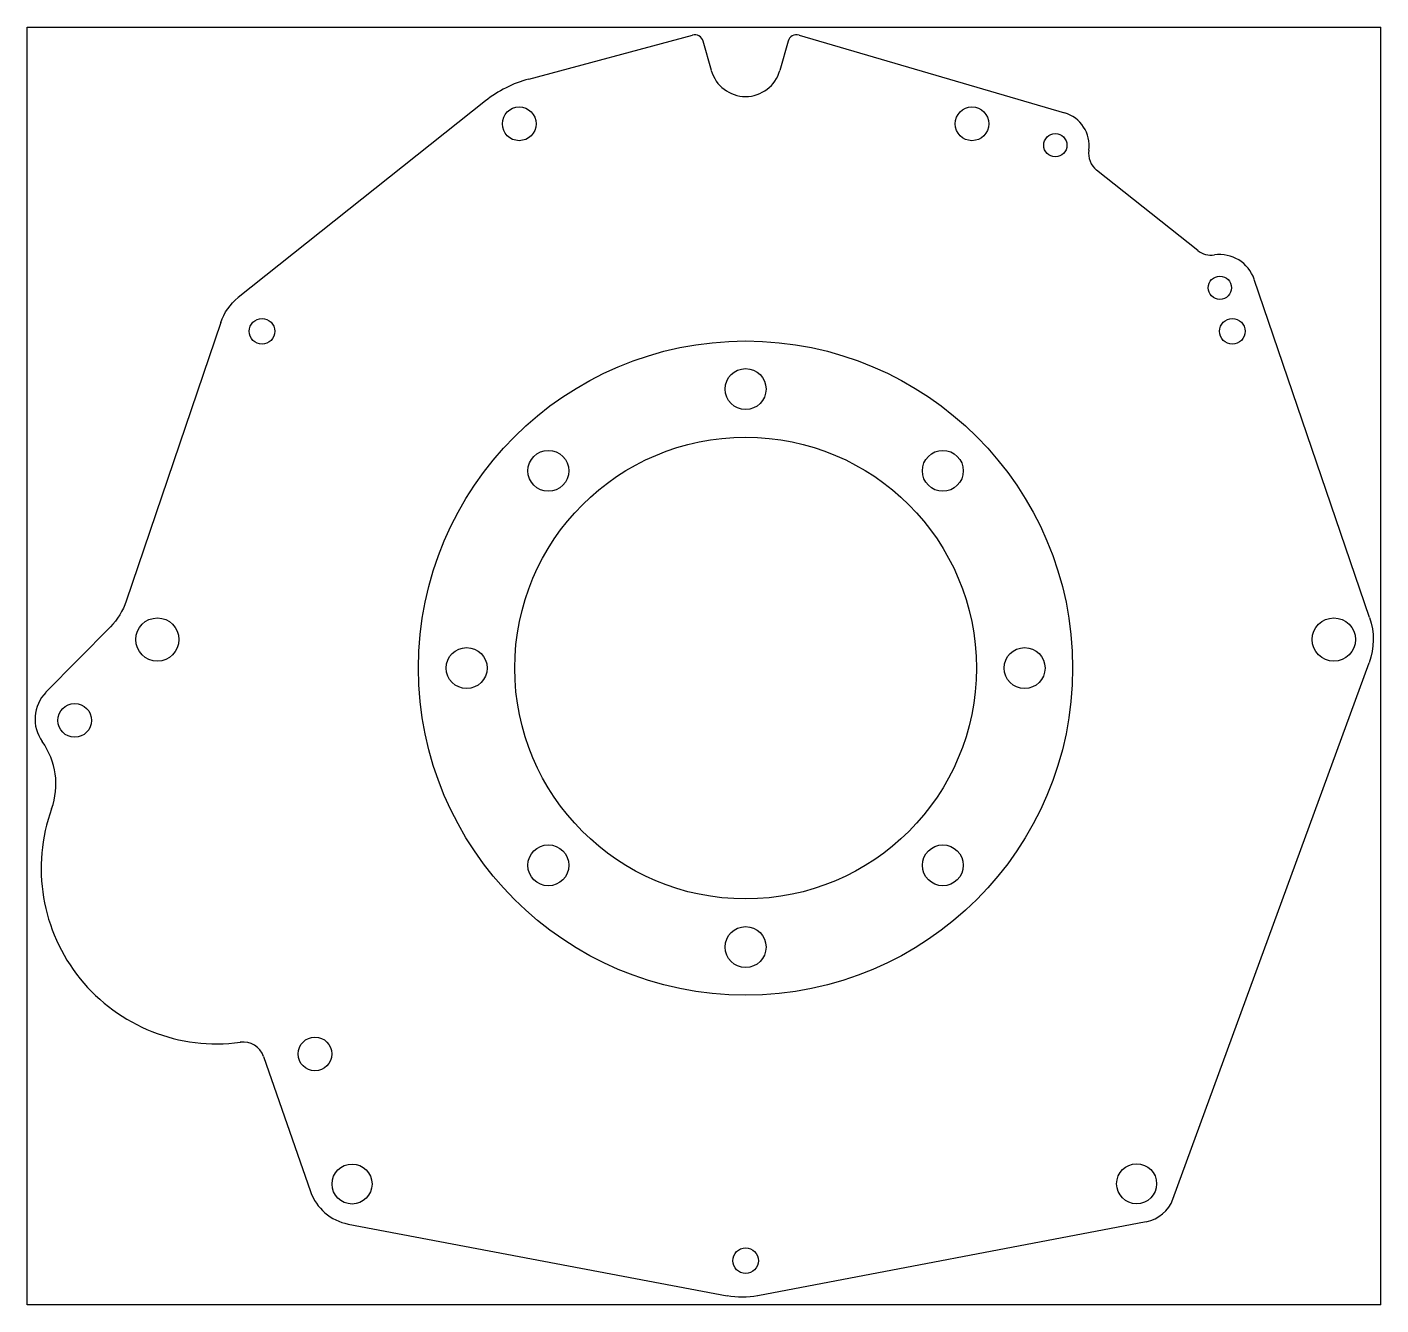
# Model space of a CAD drawing. Header units: inches. Extents: x -9.3 to 8.3, y -8.3 to 8.3.
import ezdxf

# ---------------------------------------------------------------- set-up
doc = ezdxf.new("R2010")
doc.units = ezdxf.units.IN
doc.header["$MEASUREMENT"] = 0
doc.layers.add('2_Part Contour', color=13, linetype='Continuous')

msp = doc.modelspace()

# ---------------------------------------------------------------- linework, layer by layer
at = {"layer": '2_Part Contour', "color": 4}
for p, q in [((-9.337, 8.329), (8.256, 8.329)), ((-9.337, -8.275), (-9.337, 8.329)), ((-9.337, 8.329, -0.625), (8.256, 8.329, -0.625)), ((-9.337, -8.275, -0.625), (-9.337, 8.329, -0.625)), ((8.256, -8.275), (8.256, 8.329)), ((8.256, -8.275, -0.625), (8.256, 8.329, -0.625)), ((-2.817, 7.653), (-0.692, 8.225)), ((-2.817, 7.653, -0.625), (-0.692, 8.225, -0.625)), ((-0.445, 7.765), (-0.552, 8.146)), ((-0.445, 7.765, -0.625), (-0.552, 8.146, -0.625)), ((0.552, 8.146), (0.445, 7.765)), ((0.552, 8.146, -0.625), (0.445, 7.765, -0.625)), ((0.694, 8.224), (4.144, 7.215)), ((0.694, 8.224, -0.625), (4.144, 7.215, -0.625)), ((-3.38, 7.369), (-6.592, 4.815)), ((-3.38, 7.369, -0.625), (-6.592, 4.815, -0.625)), ((5.876, 5.426), (4.562, 6.471)), ((5.876, 5.426, -0.625), (4.562, 6.471, -0.625)), ((8.109, 0.657), (6.61, 5.051)), ((8.109, 0.657, -0.625), (6.61, 5.051, -0.625)), ((-6.82, 4.491), (-8.049, 0.869)), ((-6.82, 4.491, -0.625), (-8.049, 0.869, -0.625)), ((-8.255, 0.535), (-9.092, -0.315)), ((-8.255, 0.535, -0.625), (-9.092, -0.315, -0.625)), ((5.553, -6.9), (8.102, 0.07)), ((5.553, -6.9, -0.625), (8.102, 0.07, -0.625)), ((-6.263, -5.048), (-5.654, -6.802)), ((-6.263, -5.048, -0.625), (-5.654, -6.802, -0.625)), ((5.207, -7.194), (0.157, -8.156)), ((5.207, -7.194, -0.625), (0.157, -8.156, -0.625)), ((-5.165, -7.224), (-0.239, -8.156)), ((-5.165, -7.224, -0.625), (-0.239, -8.156, -0.625)), ((8.256, -8.275), (-9.337, -8.275)), ((8.256, -8.275, -0.625), (-9.337, -8.275, -0.625))]:
    msp.add_line(p, q, dxfattribs=at)
at = {"layer": '2_Part Contour', "color": 230}
for centre, radius in [((-2.942, 7.072), 0.219), ((2.942, 7.072), 0.219), ((0, 3.625, -0.125), 0.266), ((-2.563, 2.563, -0.125), 0.266), ((2.563, 2.563, -0.125), 0.266), ((-3.625, 0, -0.125), 0.266), ((3.625, 0, -0.125), 0.266), ((-8.718, -0.68), 0.219), ((-2.563, -2.563, -0.125), 0.266), ((2.563, -2.563, -0.125), 0.266), ((0, -3.625, -0.125), 0.266), ((-5.596, -5.014), 0.219)]:
    msp.add_circle(centre, radius, dxfattribs=at)
at = {"layer": '2_Part Contour', "color": 6}
for centre in [(4.025, 6.794), (6.163, 4.942)]:
    msp.add_circle(centre, 0.151, dxfattribs=at)
at = {"layer": '2_Part Contour', "color": 5}
for centre in [(-6.284, 4.376), (6.325, 4.376), (0, -7.7)]:
    msp.add_circle(centre, 0.166, dxfattribs=at)
at = {"layer": '2_Part Contour', "color": 4}
for centre, radius in [((0, 0, -0.125), 4.25), ((0, 0), 4.25), ((0, 0, -0.125), 3), ((0, 0, -0.625), 3)]:
    msp.add_circle(centre, radius, dxfattribs=at)
at = {"layer": '2_Part Contour', "color": 41}
for centre in [(-7.644, 0.371), (7.644, 0.371)]:
    msp.add_circle(centre, 0.281, dxfattribs=at)
at = {"layer": '2_Part Contour', "color": 220}
for centre in [(-5.114, -6.704), (5.081, -6.701)]:
    msp.add_circle(centre, 0.26, dxfattribs=at)
at = {"layer": '2_Part Contour', "color": 4}
for centre, radius, start, end in [((-0.662, 8.115), 0.114, 15.688, 105.2751), ((-0.662, 8.115, -0.625), 0.114, 15.688, 105.2751), ((0.662, 8.115), 0.114, 73.6257, 164.312), ((0.662, 8.115, -0.625), 0.114, 73.6257, 164.312), ((0, 7.89), 0.463, 195.688, 344.312), ((0, 7.89, -0.625), 0.463, 195.688, 344.312), ((-2.413, 6.152), 1.555, 105.0595, 128.4915), ((-2.413, 6.152, -0.625), 1.555, 105.0595, 128.4915), ((4.02, 6.79), 0.443, 352.068, 73.6958), ((4.02, 6.79, -0.625), 0.443, 352.068, 73.6958), ((4.736, 6.69), 0.28, 172.068, 231.511), ((4.736, 6.69, -0.625), 0.28, 172.068, 231.511), ((6.051, 5.645), 0.28, 231.511, 278.3319), ((6.051, 5.645, -0.625), 0.28, 231.511, 278.3319), ((6.16, 4.898), 0.475, 18.8355, 98.3319), ((6.16, 4.898, -0.625), 0.475, 18.8355, 98.3319), ((-8.737, -0.664), 0.497, 135.4532, 215.8457), ((-8.737, -0.664, -0.625), 0.497, 135.4532, 215.8457), ((-9.904, -1.507), 0.942, 340.1129, 35.8457), ((-9.904, -1.507, -0.625), 0.942, 340.1129, 35.8457), ((-6.874, -2.603), 2.28, 160.1129, 277.7761), ((-6.874, -2.603, -0.625), 2.28, 160.1129, 277.7761), ((-6.528, -5.139), 0.28, 19.142, 97.7761), ((-6.528, -5.139, -0.625), 0.28, 19.142, 97.7761), ((-5.045, -6.59), 0.645, 199.142, 259.2782), ((-5.045, -6.59, -0.625), 0.645, 199.142, 259.2782), ((5.121, -6.742), 0.46, 280.7889, 339.9111), ((5.121, -6.742, -0.625), 0.46, 280.7889, 339.9111)]:
    msp.add_arc(centre, radius, start, end, dxfattribs=at)
at = {"layer": '2_Part Contour', "color": 4, "extrusion": (0, 0, -1)}
for centre, radius, start, end in [((6.156, 4.265), 0.702, 18.7413, 51.5085), ((6.156, 4.265, 0.625), 0.702, 18.7413, 51.5085), ((8.882, 1.152), 0.88, 198.7413, 224.5468), ((8.882, 1.152, 0.625), 0.88, 198.7413, 224.5468), ((-7.276, 0.372), 0.88, 161.1645, 200.0889), ((-7.276, 0.372, 0.625), 0.88, 161.1645, 200.0889), ((0.042, -7.115), 1.06, 259.2111, 280.7218), ((0.042, -7.115, 0.625), 1.06, 259.2111, 280.7218)]:
    msp.add_arc(centre, radius, start, end, dxfattribs=at)

doc.saveas('drawing.dxf')
